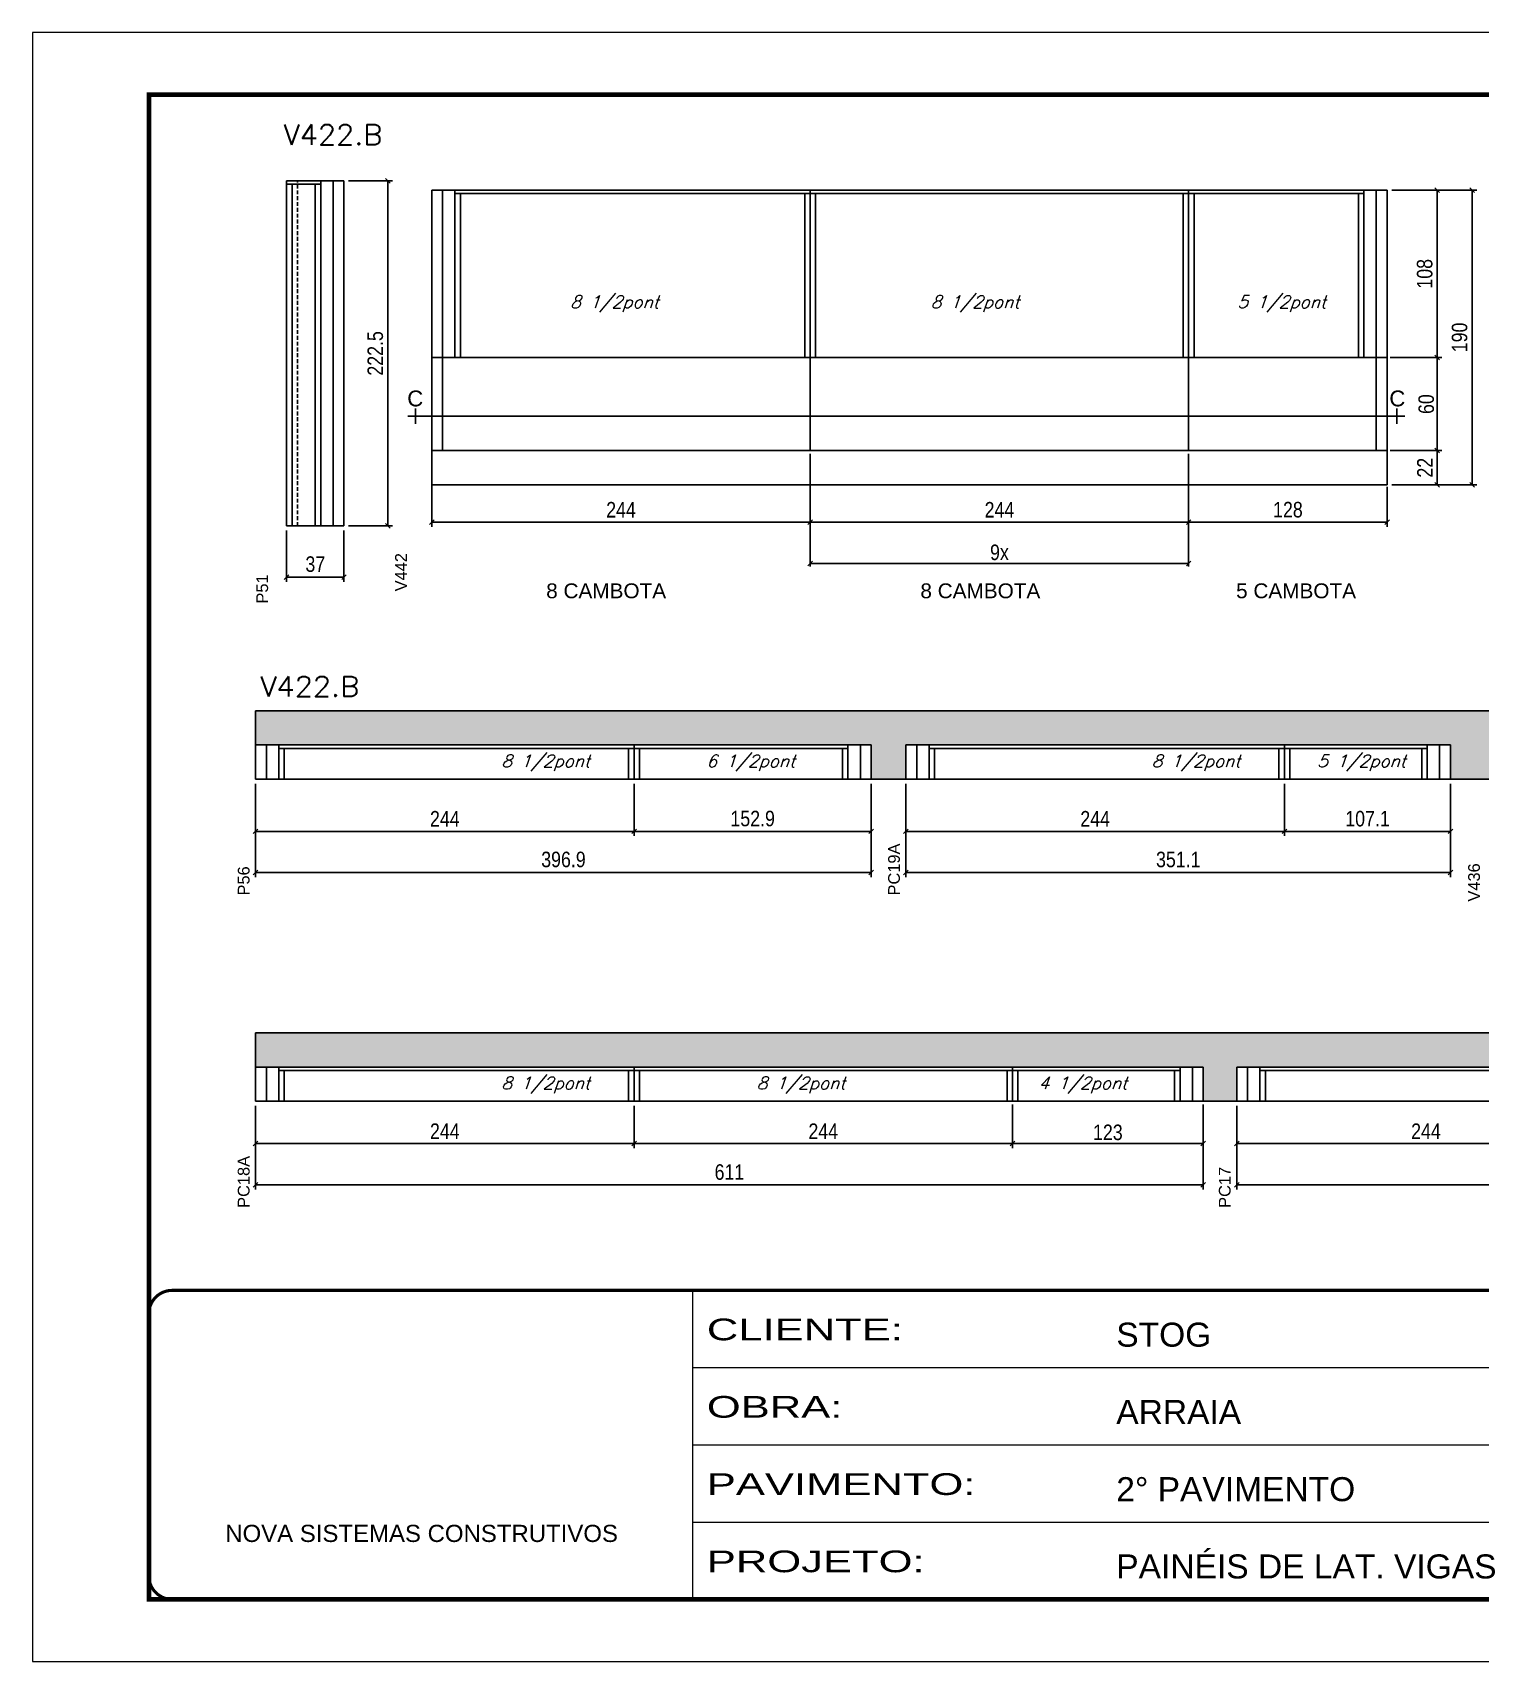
# Model space of a CAD drawing. Extents: x -3394 to 16474, y -5031 to 14397.
# Drawn here: x 4272 to 5206, y 6455 to 7505 of the extents above; entities that cross this region are included whole.
import ezdxf
from ezdxf.enums import TextEntityAlignment as Align

# ---------------------------------------------------------------- set-up
doc = ezdxf.new("R2010")
doc.units = 0
for name, pattern in [('CONTINUO', [0]), ('DASHED', [0.75, 0.5, -0.25]), ('HIDDEN', [0.375, 0.25, -0.125])]:
    doc.linetypes.add(name, pattern=pattern)
doc.layers.get('0').update_dxf_attribs({"linetype": 'CONTINUOUS'})
doc.layers.get('Defpoints').update_dxf_attribs({"linetype": 'CONTINUOUS'})
for name, color, linetype in [('COTA', 241, 'CONTINUOUS'), ('detalhes', 4, 'CONTINUOUS'), ('NOMENCLATURA', 7, 'CONTINUOUS'), ('Painéis', 200, 'CONTINUOUS'), ('SARR_2.2x7', 40, 'CONTINUOUS'), ('SARR_3.5x7', 81, 'CONTINUOUS'), ('texto', 7, 'CONTINUOUS')]:
    doc.layers.add(name, color=color, linetype=linetype)
for name, color, linetype, lineweight in [('Folhas', 255, 'CONTINUOUS', 9), ('SARRAFO DE PRESSAO', 251, 'DASHED', 9), ('Texto Seção', 7, 'CONTINUOUS', 15)]:
    doc.layers.add(name, color=color, linetype=linetype, lineweight=lineweight)
doc.styles.add('ARIAL', font='arial.ttf')
doc.styles.add('COTA TECNICA', font='techl___.ttf', dxfattribs={"height": 10})
doc.styles.add('REGUA-120', font='ROMANS.shx', dxfattribs={"height": 15})
doc.styles.add('ROMANS', font='romans.shx')
doc.styles.add('Tecnologia', font='')
doc.styles.get('Tecnologia').set_extended_font_data('Forgotten Futurist')
doc.dimstyles.new('PAINEL', dxfattribs={"dimtxt": 10, "dimasz": 3, "dimexe": 3, "dimexo": 3, "dimgap": 3, "dimtad": 1, "dimdec": 1, "dimzin": 12, "dimdsep": 46, "dimtxsty": 'COTA TECNICA', "dimblk1": 'OBLIQUE', "dimblk2": 'OBLIQUE', "dimsah": 1, "dimcen": 0.9, "dimclrd": 4, "dimclre": 4, "dimclrt": 240, "dimadec": 1, "dimazin": 3, "dimtfac": 1, "dimtdec": 1, "dimtmove": 0, "dimatfit": 3, "dimfxl": 1, "dimtolj": 1, "dimtzin": 12, "dimarcsym": 0})
pattern_1 = [(50, (-4755, -1148.575), (9.1092334, -0.7969543), [0.9525, -10.4775]), (355, (-4755, -1148.575), (-1.762171, 9.552842), [0.762, -8.382029]), (100.451445, (-4754.241, -1148.6415), (7.3470624, 8.7558876), [0.8095004, -8.904512]), (46.1842, (-4755, -1146.035), (13.553952, -2.102116), [1.42875, -15.71625]), (96.63556, (-4753.87, -1146.21), (11.870207, 12.371306), [1.214251, -13.35678]), (351.18415, (-4755, -1146.035), (11.870207, 12.371306), [1.142998, -12.572987]), (21, (-4753.73, -1146.67), (7.5807196, -5.11326), [0.9525, -10.4775]), (326, (-4753.73, -1146.67), (3.0901014, 9.209398), [0.762, -8.382]), (71.451445, (-4753.098, -1147.096), (10.670821, 4.0961384), [0.8095004, -8.904497]), (37.5, (-4755, -1148.575), (0.1544302, 4.22775194), [0, -8.2804, 0, -8.509, 0, -8.41375]), (7.5, (-4755, -1148.575), (3.3409831, 5.0090287), [0, -4.8514, 0, -8.0899, 0, -3.20675]), (327.5, (-4757.832, -1148.575), (6.7795298, -0.2864372), [0, -3.175, 0, -9.906, 0, -13.1445]), (317.5, (-4759.102, -1148.575), (7.406459, 1.2713246), [0, -4.1275, 0, -6.5786, 0, -9.3345])]

# ---------------------------------------------------------------- blocks, each defined once
blk = doc.blocks.new('9999999999')
at = {"color": 30, "linetype": 'CONTINUO'}
for p, q in [((98564.6, 34230.2), (98564.6, 34429.4)), ((98564.6, 34379.6), (99584, 34379.6)), ((98564.6, 34329.8), (99488, 34329.8)), ((98564.6, 34280), (99488, 34280))]:
    blk.add_line(p, q, dxfattribs=at)
at = {"color": 30, "linetype": 'CONTINUO', "const_width": 2}
blk.add_lwpolyline([(99584, 34230.2), (99584, 34414.4, 0.414214), (99569, 34429.4), (98229, 34429.4, 0.414214), (98214, 34414.4), (98214, 34245.2, 0.414214), (98229, 34230.2), (99584, 34230.2)], format="xyb", dxfattribs=at)
at = {"layer": 'Folhas'}
blk.add_lwpolyline([(98139, 34190.2), (99624, 34190.2), (99624, 35240.2), (98139, 35240.2)], close=True, dxfattribs=at)
at = {"layer": 'Folhas', "color": 30, "const_width": 3}
blk.add_lwpolyline([(98214, 34230.2), (99584, 34230.2), (99584, 35200.2), (98214, 35200.2)], close=True, dxfattribs=at)
at = {"color": 7, "linetype": 'Continuous', "ltscale": 5, "style": 'ARIAL'}
for s, height, p in [('STOG', 15.48, (98837.7, 34393.1)), ('ARRAIA', 15.48, (98837.7, 34343.3)), ('2° PAVIMENTO', 15.483, (98837.7, 34293.5)), ('NOVA SISTEMAS CONSTRUTIVOS', 11.059, (98263.2, 34267.2)), ('PAINÉIS DE LAT. VIGAS', 15.483, (98837.7, 34243.7))]:
    blk.add_text(s, height=height, dxfattribs=at).set_placement(p)
at = {"layer": 'Folhas', "color": 7, "style": 'Tecnologia', "width": 1.5}
for s, p in [('CLIENTE:', (98573.7, 34397.2)), ('OBRA:', (98573.7, 34347.3)), ('PAVIMENTO:', (98573.7, 34297.5)), ('PROJETO:', (98573.7, 34247.7))]:
    blk.add_text(s, height=14, dxfattribs=at).set_placement(p)
blk = doc.blocks.new('_Oblique')
at = {"color": 0, "linetype": 'ByBlock', "lineweight": -2}
blk.add_line((-0.5, -0.5), (0.5, 0.5), dxfattribs=at)
blk = doc.blocks.new('*D1716')
at = {"layer": 'COTA', "color": 4, "linetype": 'ByBlock', "lineweight": -2, "transparency": 16777216}
for p, q in [((4436, 7184.1), (4436, 7151.1)), ((4473, 7184.1), (4473, 7151.1)), ((4436, 7154.1), (4473, 7154.1))]:
    blk.add_line(p, q, dxfattribs=at)
at = {"layer": 'Defpoints', "color": 0, "linetype": 'ByBlock', "transparency": 16777216}
for p in [(4436, 7187.1), (4473, 7187.1), (4473, 7154.1)]:
    blk.add_point(p, dxfattribs=at)
at = {"layer": 'COTA', "color": 4, "linetype": 'ByBlock', "lineweight": -2, "transparency": 16777216, "xscale": 3, "yscale": 3, "zscale": 3, "rotation": 180}
blk.add_blockref('_Oblique', (4436, 7154.1), dxfattribs=at)
at = {"layer": 'COTA', "color": 4, "linetype": 'ByBlock', "lineweight": -2, "transparency": 16777216, "xscale": 3, "yscale": 3, "zscale": 3}
blk.add_blockref('_Oblique', (4473, 7154.1), dxfattribs=at)
at = {"layer": 'COTA', "color": 240, "linetype": 'ByBlock', "transparency": 16777216, "insert": (4454.5, 7162.4), "char_height": 10, "attachment_point": 5, "style": 'COTA TECNICA'}
blk.add_mtext('\\A1;37', dxfattribs=at)
blk = doc.blocks.new('*D1691')
at = {"layer": 'COTA', "color": 4, "linetype": 'ByBlock', "lineweight": -2, "transparency": 16777216}
for p, q in [((4476, 7409.6), (4504.3, 7409.6)), ((4501.3, 7409.6), (4501.3, 7187.1)), ((4476, 7187.1), (4504.3, 7187.1))]:
    blk.add_line(p, q, dxfattribs=at)
at = {"layer": 'Defpoints', "color": 0, "linetype": 'ByBlock', "transparency": 16777216}
for p in [(4473, 7409.6), (4473, 7187.1), (4501.3, 7187.1)]:
    blk.add_point(p, dxfattribs=at)
at = {"layer": 'COTA', "color": 4, "linetype": 'ByBlock', "lineweight": -2, "transparency": 16777216, "xscale": 3, "yscale": 3, "zscale": 3}
for p, rotation in [((4501.3, 7409.6), 90), ((4501.3, 7187.1), 270)]:
    blk.add_blockref('_Oblique', p, dxfattribs=dict(at, rotation=rotation))
at = {"layer": 'COTA', "color": 240, "linetype": 'ByBlock', "transparency": 16777216, "insert": (4493.2, 7298.3), "char_height": 10, "attachment_point": 5, "rotation": 90, "style": 'COTA TECNICA'}
blk.add_mtext('\\A1;222.5', dxfattribs=at)
blk = doc.blocks.new('*D1686')
at = {"layer": 'COTA', "color": 4, "linetype": 'ByBlock', "lineweight": -2, "transparency": 16777216}
for p, q in [((5148.6, 7403.6), (5180.9, 7403.6)), ((5177.9, 7295.6), (5177.9, 7403.6)), ((5148.6, 7295.6), (5180.9, 7295.6))]:
    blk.add_line(p, q, dxfattribs=at)
at = {"layer": 'Defpoints', "color": 0, "linetype": 'ByBlock', "transparency": 16777216}
for p in [(5145.6, 7403.6), (5177.9, 7403.6), (5145.6, 7295.6)]:
    blk.add_point(p, dxfattribs=at)
at = {"layer": 'COTA', "color": 4, "linetype": 'ByBlock', "lineweight": -2, "transparency": 16777216, "xscale": 3, "yscale": 3, "zscale": 3}
for p, rotation in [((5177.9, 7403.6), 90), ((5177.9, 7295.6), 270)]:
    blk.add_blockref('_Oblique', p, dxfattribs=dict(at, rotation=rotation))
at = {"layer": 'COTA', "color": 240, "linetype": 'ByBlock', "transparency": 16777216, "insert": (5169.8, 7349.6), "char_height": 10, "attachment_point": 5, "rotation": 90, "style": 'COTA TECNICA'}
blk.add_mtext('\\A1;108', dxfattribs=at)
blk = doc.blocks.new('*D1687')
at = {"layer": 'COTA', "color": 4, "linetype": 'ByBlock', "lineweight": -2, "transparency": 16777216}
for p, q in [((5148.6, 7235.6), (5180.9, 7235.6)), ((5177.9, 7235.6), (5177.9, 7213.6)), ((5148.6, 7213.6), (5180.9, 7213.6))]:
    blk.add_line(p, q, dxfattribs=at)
at = {"layer": 'Defpoints', "color": 0, "linetype": 'ByBlock', "transparency": 16777216}
for p in [(5145.6, 7235.6), (5145.6, 7213.6), (5177.9, 7213.6)]:
    blk.add_point(p, dxfattribs=at)
at = {"layer": 'COTA', "color": 4, "linetype": 'ByBlock', "lineweight": -2, "transparency": 16777216, "xscale": 3, "yscale": 3, "zscale": 3}
for p, rotation in [((5177.9, 7235.6), 90), ((5177.9, 7213.6), 270)]:
    blk.add_blockref('_Oblique', p, dxfattribs=dict(at, rotation=rotation))
at = {"layer": 'COTA', "color": 240, "linetype": 'ByBlock', "transparency": 16777216, "insert": (5169.9, 7224.6), "char_height": 10, "attachment_point": 5, "rotation": 90, "style": 'COTA TECNICA'}
blk.add_mtext('\\A1;22', dxfattribs=at)
blk = doc.blocks.new('*D1688')
at = {"layer": 'COTA', "color": 4, "linetype": 'ByBlock', "lineweight": -2, "transparency": 16777216}
for p, q in [((5148.6, 7403.6), (5203.4, 7403.6)), ((5200.4, 7403.6), (5200.4, 7213.6)), ((5148.6, 7213.6), (5203.4, 7213.6))]:
    blk.add_line(p, q, dxfattribs=at)
at = {"layer": 'Defpoints', "color": 0, "linetype": 'ByBlock', "transparency": 16777216}
for p in [(5145.6, 7403.6), (5145.6, 7213.6), (5200.4, 7213.6)]:
    blk.add_point(p, dxfattribs=at)
at = {"layer": 'COTA', "color": 4, "linetype": 'ByBlock', "lineweight": -2, "transparency": 16777216, "xscale": 3, "yscale": 3, "zscale": 3}
for p, rotation in [((5200.4, 7403.6), 90), ((5200.4, 7213.6), 270)]:
    blk.add_blockref('_Oblique', p, dxfattribs=dict(at, rotation=rotation))
at = {"layer": 'COTA', "color": 240, "linetype": 'ByBlock', "transparency": 16777216, "insert": (5192.3, 7308.6), "char_height": 10, "attachment_point": 5, "rotation": 90, "style": 'COTA TECNICA'}
blk.add_mtext('\\A1;190', dxfattribs=at)
blk = doc.blocks.new('*D1689')
at = {"layer": 'COTA', "color": 4, "linetype": 'ByBlock', "lineweight": -2, "transparency": 16777216}
for p, q in [((4529.6, 7232.6), (4529.6, 7186.4)), ((4773.6, 7232.6), (4773.6, 7186.4)), ((4529.6, 7189.4), (4773.6, 7189.4))]:
    blk.add_line(p, q, dxfattribs=at)
at = {"layer": 'Defpoints', "color": 0, "linetype": 'ByBlock', "transparency": 16777216}
for p in [(4529.6, 7235.6), (4773.6, 7235.6), (4773.6, 7189.4)]:
    blk.add_point(p, dxfattribs=at)
at = {"layer": 'COTA', "color": 4, "linetype": 'ByBlock', "lineweight": -2, "transparency": 16777216, "xscale": 3, "yscale": 3, "zscale": 3, "rotation": 180}
blk.add_blockref('_Oblique', (4529.6, 7189.4), dxfattribs=at)
at = {"layer": 'COTA', "color": 4, "linetype": 'ByBlock', "lineweight": -2, "transparency": 16777216, "xscale": 3, "yscale": 3, "zscale": 3}
blk.add_blockref('_Oblique', (4773.6, 7189.4), dxfattribs=at)
at = {"layer": 'COTA', "color": 240, "linetype": 'ByBlock', "transparency": 16777216, "insert": (4651.6, 7197.5), "char_height": 10, "attachment_point": 5, "style": 'COTA TECNICA'}
blk.add_mtext('\\A1;244', dxfattribs=at)
blk = doc.blocks.new('*D1690')
at = {"layer": 'COTA', "color": 4, "linetype": 'ByBlock', "lineweight": -2, "transparency": 16777216}
for p, q in [((4773.6, 7232.6), (4773.6, 7186.4)), ((5017.6, 7232.6), (5017.6, 7186.4)), ((4773.6, 7189.4), (5017.6, 7189.4))]:
    blk.add_line(p, q, dxfattribs=at)
at = {"layer": 'Defpoints', "color": 0, "linetype": 'ByBlock', "transparency": 16777216}
for p in [(4773.6, 7235.6), (5017.6, 7235.6), (5017.6, 7189.4)]:
    blk.add_point(p, dxfattribs=at)
at = {"layer": 'COTA', "color": 4, "linetype": 'ByBlock', "lineweight": -2, "transparency": 16777216, "xscale": 3, "yscale": 3, "zscale": 3, "rotation": 180}
blk.add_blockref('_Oblique', (4773.6, 7189.4), dxfattribs=at)
at = {"layer": 'COTA', "color": 4, "linetype": 'ByBlock', "lineweight": -2, "transparency": 16777216, "xscale": 3, "yscale": 3, "zscale": 3}
blk.add_blockref('_Oblique', (5017.6, 7189.4), dxfattribs=at)
at = {"layer": 'COTA', "color": 240, "linetype": 'ByBlock', "transparency": 16777216, "insert": (4895.6, 7197.5), "char_height": 10, "attachment_point": 5, "style": 'COTA TECNICA'}
blk.add_mtext('\\A1;244', dxfattribs=at)
blk = doc.blocks.new('*D1715')
at = {"layer": 'COTA', "color": 4, "linetype": 'ByBlock', "lineweight": -2, "transparency": 16777216}
for p, q in [((5017.6, 7232.6), (5017.6, 7186.4)), ((5145.6, 7212.3), (5145.6, 7186.4)), ((5017.6, 7189.4), (5145.6, 7189.4))]:
    blk.add_line(p, q, dxfattribs=at)
at = {"layer": 'Defpoints', "color": 0, "linetype": 'ByBlock', "transparency": 16777216}
for p in [(5017.6, 7235.6), (5145.6, 7215.3), (5145.6, 7189.4)]:
    blk.add_point(p, dxfattribs=at)
at = {"layer": 'COTA', "color": 4, "linetype": 'ByBlock', "lineweight": -2, "transparency": 16777216, "xscale": 3, "yscale": 3, "zscale": 3, "rotation": 180}
blk.add_blockref('_Oblique', (5017.6, 7189.4), dxfattribs=at)
at = {"layer": 'COTA', "color": 4, "linetype": 'ByBlock', "lineweight": -2, "transparency": 16777216, "xscale": 3, "yscale": 3, "zscale": 3}
blk.add_blockref('_Oblique', (5145.6, 7189.4), dxfattribs=at)
at = {"layer": 'COTA', "color": 240, "linetype": 'ByBlock', "transparency": 16777216, "insert": (5081.6, 7197.5), "char_height": 10, "attachment_point": 5, "style": 'COTA TECNICA'}
blk.add_mtext('\\A1;128', dxfattribs=at)
blk = doc.blocks.new('*D1701')
at = {"layer": 'COTA', "color": 4, "linetype": 'Continuous', "lineweight": -2, "transparency": 16777216}
for p, q in [((4773.6, 7233.6), (4773.6, 7160.9)), ((5017.6, 7233.6), (5017.6, 7160.9)), ((4773.6, 7162.9), (5017.6, 7162.9))]:
    blk.add_line(p, q, dxfattribs=at)
at = {"layer": 'Defpoints', "color": 0, "linetype": 'Continuous', "transparency": 16777216}
for p in [(4773.6, 7235.6), (5017.6, 7235.6), (5017.6, 7162.9)]:
    blk.add_point(p, dxfattribs=at)
at = {"layer": 'COTA', "color": 4, "linetype": 'Continuous', "lineweight": -2, "transparency": 16777216, "xscale": 3, "yscale": 3, "zscale": 3, "rotation": 180}
blk.add_blockref('_Oblique', (4773.6, 7162.9), dxfattribs=at)
at = {"layer": 'COTA', "color": 4, "linetype": 'Continuous', "lineweight": -2, "transparency": 16777216, "xscale": 3, "yscale": 3, "zscale": 3}
blk.add_blockref('_Oblique', (5017.6, 7162.9), dxfattribs=at)
at = {"layer": 'COTA', "color": 240, "linetype": 'Continuous', "transparency": 16777216, "insert": (4895.6, 7170), "char_height": 10, "attachment_point": 5, "style": 'COTA TECNICA'}
blk.add_mtext('\\A1;9x', dxfattribs=at)
blk = doc.blocks.new('*D1709')
at = {"layer": 'COTA', "color": 4, "linetype": 'ByBlock', "lineweight": -2, "transparency": 16777216}
for p, q in [((4416, 7020.9), (4416, 6987.2)), ((4660, 7020.9), (4660, 6987.2)), ((4416, 6990.2), (4660, 6990.2))]:
    blk.add_line(p, q, dxfattribs=at)
at = {"layer": 'Defpoints', "color": 0, "linetype": 'ByBlock', "transparency": 16777216}
for p in [(4416, 7023.9), (4660, 7023.9), (4660, 6990.2)]:
    blk.add_point(p, dxfattribs=at)
at = {"layer": 'COTA', "color": 4, "linetype": 'ByBlock', "lineweight": -2, "transparency": 16777216, "xscale": 3, "yscale": 3, "zscale": 3, "rotation": 180}
blk.add_blockref('_Oblique', (4416, 6990.2), dxfattribs=at)
at = {"layer": 'COTA', "color": 4, "linetype": 'ByBlock', "lineweight": -2, "transparency": 16777216, "xscale": 3, "yscale": 3, "zscale": 3}
blk.add_blockref('_Oblique', (4660, 6990.2), dxfattribs=at)
at = {"layer": 'COTA', "color": 240, "linetype": 'ByBlock', "transparency": 16777216, "insert": (4538, 6998.3), "char_height": 10, "attachment_point": 5, "style": 'COTA TECNICA'}
blk.add_mtext('\\A1;244', dxfattribs=at)
blk = doc.blocks.new('*D1710')
at = {"layer": 'COTA', "color": 4, "linetype": 'ByBlock', "lineweight": -2, "transparency": 16777216}
for p, q in [((4660, 7020.9), (4660, 6987.2)), ((4812.9, 7020.9), (4812.9, 6987.2)), ((4660, 6990.2), (4812.9, 6990.2))]:
    blk.add_line(p, q, dxfattribs=at)
at = {"layer": 'Defpoints', "color": 0, "linetype": 'ByBlock', "transparency": 16777216}
for p in [(4660, 7023.9), (4812.9, 7023.9), (4812.9, 6990.2)]:
    blk.add_point(p, dxfattribs=at)
at = {"layer": 'COTA', "color": 4, "linetype": 'ByBlock', "lineweight": -2, "transparency": 16777216, "xscale": 3, "yscale": 3, "zscale": 3, "rotation": 180}
blk.add_blockref('_Oblique', (4660, 6990.2), dxfattribs=at)
at = {"layer": 'COTA', "color": 4, "linetype": 'ByBlock', "lineweight": -2, "transparency": 16777216, "xscale": 3, "yscale": 3, "zscale": 3}
blk.add_blockref('_Oblique', (4812.9, 6990.2), dxfattribs=at)
at = {"layer": 'COTA', "color": 240, "linetype": 'ByBlock', "transparency": 16777216, "insert": (4736.5, 6998.4), "char_height": 10, "attachment_point": 5, "style": 'COTA TECNICA'}
blk.add_mtext('\\A1;152.9', dxfattribs=at)
blk = doc.blocks.new('*D1722')
at = {"layer": 'COTA', "color": 4, "linetype": 'ByBlock', "lineweight": -2, "transparency": 16777216}
for p, q in [((4416, 7020.9), (4416, 6960.7)), ((4812.9, 7020.9), (4812.9, 6960.7)), ((4416, 6963.7), (4812.9, 6963.7))]:
    blk.add_line(p, q, dxfattribs=at)
at = {"layer": 'Defpoints', "color": 0, "linetype": 'ByBlock', "transparency": 16777216}
for p in [(4416, 7023.9), (4812.9, 7023.9), (4812.9, 6963.7)]:
    blk.add_point(p, dxfattribs=at)
at = {"layer": 'COTA', "color": 4, "linetype": 'ByBlock', "lineweight": -2, "transparency": 16777216, "xscale": 3, "yscale": 3, "zscale": 3, "rotation": 180}
blk.add_blockref('_Oblique', (4416, 6963.7), dxfattribs=at)
at = {"layer": 'COTA', "color": 4, "linetype": 'ByBlock', "lineweight": -2, "transparency": 16777216, "xscale": 3, "yscale": 3, "zscale": 3}
blk.add_blockref('_Oblique', (4812.9, 6963.7), dxfattribs=at)
at = {"layer": 'COTA', "color": 240, "linetype": 'ByBlock', "transparency": 16777216, "insert": (4614.5, 6972), "char_height": 10, "attachment_point": 5, "style": 'COTA TECNICA'}
blk.add_mtext('\\A1;396.9', dxfattribs=at)
blk = doc.blocks.new('*D1711')
at = {"layer": 'COTA', "color": 4, "linetype": 'ByBlock', "lineweight": -2, "transparency": 16777216}
for p, q in [((4835.3, 7020.9), (4835.3, 6987.2)), ((5079.3, 7020.9), (5079.3, 6987.2)), ((4835.3, 6990.2), (5079.3, 6990.2))]:
    blk.add_line(p, q, dxfattribs=at)
at = {"layer": 'Defpoints', "color": 0, "linetype": 'ByBlock', "transparency": 16777216}
for p in [(4835.3, 7023.9), (5079.3, 7023.9), (5079.3, 6990.2)]:
    blk.add_point(p, dxfattribs=at)
at = {"layer": 'COTA', "color": 4, "linetype": 'ByBlock', "lineweight": -2, "transparency": 16777216, "xscale": 3, "yscale": 3, "zscale": 3, "rotation": 180}
blk.add_blockref('_Oblique', (4835.3, 6990.2), dxfattribs=at)
at = {"layer": 'COTA', "color": 4, "linetype": 'ByBlock', "lineweight": -2, "transparency": 16777216, "xscale": 3, "yscale": 3, "zscale": 3}
blk.add_blockref('_Oblique', (5079.3, 6990.2), dxfattribs=at)
at = {"layer": 'COTA', "color": 240, "linetype": 'ByBlock', "transparency": 16777216, "insert": (4957.3, 6998.3), "char_height": 10, "attachment_point": 5, "style": 'COTA TECNICA'}
blk.add_mtext('\\A1;244', dxfattribs=at)
blk = doc.blocks.new('*D1712')
at = {"layer": 'COTA', "color": 4, "linetype": 'ByBlock', "lineweight": -2, "transparency": 16777216}
for p, q in [((5079.3, 7020.9), (5079.3, 6987.2)), ((5186.4, 7020.9), (5186.4, 6987.2)), ((5079.3, 6990.2), (5186.4, 6990.2))]:
    blk.add_line(p, q, dxfattribs=at)
at = {"layer": 'Defpoints', "color": 0, "linetype": 'ByBlock', "transparency": 16777216}
for p in [(5079.3, 7023.9), (5186.4, 7023.9), (5186.4, 6990.2)]:
    blk.add_point(p, dxfattribs=at)
at = {"layer": 'COTA', "color": 4, "linetype": 'ByBlock', "lineweight": -2, "transparency": 16777216, "xscale": 3, "yscale": 3, "zscale": 3, "rotation": 180}
blk.add_blockref('_Oblique', (5079.3, 6990.2), dxfattribs=at)
at = {"layer": 'COTA', "color": 4, "linetype": 'ByBlock', "lineweight": -2, "transparency": 16777216, "xscale": 3, "yscale": 3, "zscale": 3}
blk.add_blockref('_Oblique', (5186.4, 6990.2), dxfattribs=at)
at = {"layer": 'COTA', "color": 240, "linetype": 'ByBlock', "transparency": 16777216, "insert": (5132.9, 6998.3), "char_height": 10, "attachment_point": 5, "style": 'COTA TECNICA'}
blk.add_mtext('\\A1;107.1', dxfattribs=at)
blk = doc.blocks.new('*D1717')
at = {"layer": 'COTA', "color": 4, "linetype": 'ByBlock', "lineweight": -2, "transparency": 16777216}
for p, q in [((4835.3, 7020.9), (4835.3, 6960.7)), ((5186.4, 7020.9), (5186.4, 6960.7)), ((4835.3, 6963.7), (5186.4, 6963.7))]:
    blk.add_line(p, q, dxfattribs=at)
at = {"layer": 'Defpoints', "color": 0, "linetype": 'ByBlock', "transparency": 16777216}
for p in [(4835.3, 7023.9), (5186.4, 7023.9), (5186.4, 6963.7)]:
    blk.add_point(p, dxfattribs=at)
at = {"layer": 'COTA', "color": 4, "linetype": 'ByBlock', "lineweight": -2, "transparency": 16777216, "xscale": 3, "yscale": 3, "zscale": 3, "rotation": 180}
blk.add_blockref('_Oblique', (4835.3, 6963.7), dxfattribs=at)
at = {"layer": 'COTA', "color": 4, "linetype": 'ByBlock', "lineweight": -2, "transparency": 16777216, "xscale": 3, "yscale": 3, "zscale": 3}
blk.add_blockref('_Oblique', (5186.4, 6963.7), dxfattribs=at)
at = {"layer": 'COTA', "color": 240, "linetype": 'ByBlock', "transparency": 16777216, "insert": (5010.9, 6972), "char_height": 10, "attachment_point": 5, "style": 'COTA TECNICA'}
blk.add_mtext('\\A1;351.1', dxfattribs=at)
blk = doc.blocks.new('*D1713')
at = {"layer": 'COTA', "color": 4, "linetype": 'ByBlock', "lineweight": -2, "transparency": 16777216}
for p, q in [((4416, 6813.2), (4416, 6785.9)), ((4660, 6813.2), (4660, 6785.9)), ((4416, 6788.9), (4660, 6788.9))]:
    blk.add_line(p, q, dxfattribs=at)
at = {"layer": 'Defpoints', "color": 0, "linetype": 'ByBlock', "transparency": 16777216}
for p in [(4416, 6816.2), (4660, 6816.2), (4660, 6788.9)]:
    blk.add_point(p, dxfattribs=at)
at = {"layer": 'COTA', "color": 4, "linetype": 'ByBlock', "lineweight": -2, "transparency": 16777216, "xscale": 3, "yscale": 3, "zscale": 3, "rotation": 180}
blk.add_blockref('_Oblique', (4416, 6788.9), dxfattribs=at)
at = {"layer": 'COTA', "color": 4, "linetype": 'ByBlock', "lineweight": -2, "transparency": 16777216, "xscale": 3, "yscale": 3, "zscale": 3}
blk.add_blockref('_Oblique', (4660, 6788.9), dxfattribs=at)
at = {"layer": 'COTA', "color": 240, "linetype": 'ByBlock', "transparency": 16777216, "insert": (4538, 6796.9), "char_height": 10, "attachment_point": 5, "style": 'COTA TECNICA'}
blk.add_mtext('\\A1;244', dxfattribs=at)
blk = doc.blocks.new('*D1714')
at = {"layer": 'COTA', "color": 4, "linetype": 'ByBlock', "lineweight": -2, "transparency": 16777216}
for p, q in [((4660, 6813.2), (4660, 6785.9)), ((4904, 6813.2), (4904, 6785.9)), ((4660, 6788.9), (4904, 6788.9))]:
    blk.add_line(p, q, dxfattribs=at)
at = {"layer": 'Defpoints', "color": 0, "linetype": 'ByBlock', "transparency": 16777216}
for p in [(4660, 6816.2), (4904, 6816.2), (4904, 6788.9)]:
    blk.add_point(p, dxfattribs=at)
at = {"layer": 'COTA', "color": 4, "linetype": 'ByBlock', "lineweight": -2, "transparency": 16777216, "xscale": 3, "yscale": 3, "zscale": 3, "rotation": 180}
blk.add_blockref('_Oblique', (4660, 6788.9), dxfattribs=at)
at = {"layer": 'COTA', "color": 4, "linetype": 'ByBlock', "lineweight": -2, "transparency": 16777216, "xscale": 3, "yscale": 3, "zscale": 3}
blk.add_blockref('_Oblique', (4904, 6788.9), dxfattribs=at)
at = {"layer": 'COTA', "color": 240, "linetype": 'ByBlock', "transparency": 16777216, "insert": (4782, 6796.9), "char_height": 10, "attachment_point": 5, "style": 'COTA TECNICA'}
blk.add_mtext('\\A1;244', dxfattribs=at)
blk = doc.blocks.new('*D1723')
at = {"layer": 'COTA', "color": 4, "linetype": 'ByBlock', "lineweight": -2, "transparency": 16777216}
for p, q in [((4416, 6813.2), (4416, 6759.4)), ((5027, 6813.2), (5027, 6759.4)), ((4416, 6762.4), (5027, 6762.4))]:
    blk.add_line(p, q, dxfattribs=at)
at = {"layer": 'Defpoints', "color": 0, "linetype": 'ByBlock', "transparency": 16777216}
for p in [(4416, 6816.2), (5027, 6816.2), (5027, 6762.4)]:
    blk.add_point(p, dxfattribs=at)
at = {"layer": 'COTA', "color": 4, "linetype": 'ByBlock', "lineweight": -2, "transparency": 16777216, "xscale": 3, "yscale": 3, "zscale": 3, "rotation": 180}
blk.add_blockref('_Oblique', (4416, 6762.4), dxfattribs=at)
at = {"layer": 'COTA', "color": 4, "linetype": 'ByBlock', "lineweight": -2, "transparency": 16777216, "xscale": 3, "yscale": 3, "zscale": 3}
blk.add_blockref('_Oblique', (5027, 6762.4), dxfattribs=at)
at = {"layer": 'COTA', "color": 240, "linetype": 'ByBlock', "transparency": 16777216, "insert": (4721.5, 6770.5), "char_height": 10, "attachment_point": 5, "style": 'COTA TECNICA'}
blk.add_mtext('\\A1;611', dxfattribs=at)
blk = doc.blocks.new('*D1696')
at = {"layer": 'COTA', "color": 4, "linetype": 'Continuous', "lineweight": -2, "transparency": 16777216}
for p, q in [((4904, 6814.2), (4904, 6786.9)), ((5027, 6814.2), (5027, 6786.9)), ((4904, 6788.9), (5027, 6788.9))]:
    blk.add_line(p, q, dxfattribs=at)
at = {"layer": 'Defpoints', "color": 0, "linetype": 'Continuous', "transparency": 16777216}
for p in [(4904, 6816.2), (5027, 6816.2), (5027, 6788.9)]:
    blk.add_point(p, dxfattribs=at)
at = {"layer": 'COTA', "color": 4, "linetype": 'Continuous', "lineweight": -2, "transparency": 16777216, "xscale": 3, "yscale": 3, "zscale": 3, "rotation": 180}
blk.add_blockref('_Oblique', (4904, 6788.9), dxfattribs=at)
at = {"layer": 'COTA', "color": 4, "linetype": 'Continuous', "lineweight": -2, "transparency": 16777216, "xscale": 3, "yscale": 3, "zscale": 3}
blk.add_blockref('_Oblique', (5027, 6788.9), dxfattribs=at)
at = {"layer": 'COTA', "color": 240, "linetype": 'Continuous', "transparency": 16777216, "insert": (4965.5, 6796.1), "char_height": 10, "attachment_point": 5, "style": 'COTA TECNICA'}
blk.add_mtext('\\A1;123', dxfattribs=at)
blk = doc.blocks.new('*D1697')
at = {"layer": 'COTA', "color": 4, "linetype": 'ByBlock', "lineweight": -2, "transparency": 16777216}
for p, q in [((5048.6, 6813.2), (5048.6, 6785.9)), ((5292.6, 6813.2), (5292.6, 6785.9)), ((5048.6, 6788.9), (5292.6, 6788.9))]:
    blk.add_line(p, q, dxfattribs=at)
at = {"layer": 'Defpoints', "color": 0, "linetype": 'ByBlock', "transparency": 16777216}
for p in [(5048.6, 6816.2), (5292.6, 6816.2), (5292.6, 6788.9)]:
    blk.add_point(p, dxfattribs=at)
at = {"layer": 'COTA', "color": 4, "linetype": 'ByBlock', "lineweight": -2, "transparency": 16777216, "xscale": 3, "yscale": 3, "zscale": 3, "rotation": 180}
blk.add_blockref('_Oblique', (5048.6, 6788.9), dxfattribs=at)
at = {"layer": 'COTA', "color": 4, "linetype": 'ByBlock', "lineweight": -2, "transparency": 16777216, "xscale": 3, "yscale": 3, "zscale": 3}
blk.add_blockref('_Oblique', (5292.6, 6788.9), dxfattribs=at)
at = {"layer": 'COTA', "color": 240, "linetype": 'ByBlock', "transparency": 16777216, "insert": (5170.6, 6796.9), "char_height": 10, "attachment_point": 5, "style": 'COTA TECNICA'}
blk.add_mtext('\\A1;244', dxfattribs=at)
blk = doc.blocks.new('*D1719')
at = {"layer": 'COTA', "color": 4, "linetype": 'ByBlock', "lineweight": -2, "transparency": 16777216}
for p, q in [((5048.6, 6813.2), (5048.6, 6759.4)), ((5413.6, 6813.2), (5413.6, 6759.4)), ((5048.6, 6762.4), (5413.6, 6762.4))]:
    blk.add_line(p, q, dxfattribs=at)
at = {"layer": 'Defpoints', "color": 0, "linetype": 'ByBlock', "transparency": 16777216}
for p in [(5048.6, 6816.2), (5413.6, 6816.2), (5413.6, 6762.4)]:
    blk.add_point(p, dxfattribs=at)
at = {"layer": 'COTA', "color": 4, "linetype": 'ByBlock', "lineweight": -2, "transparency": 16777216, "xscale": 3, "yscale": 3, "zscale": 3, "rotation": 180}
blk.add_blockref('_Oblique', (5048.6, 6762.4), dxfattribs=at)
at = {"layer": 'COTA', "color": 4, "linetype": 'ByBlock', "lineweight": -2, "transparency": 16777216, "xscale": 3, "yscale": 3, "zscale": 3}
blk.add_blockref('_Oblique', (5413.6, 6762.4), dxfattribs=at)
at = {"layer": 'COTA', "color": 240, "linetype": 'ByBlock', "transparency": 16777216, "insert": (5231.1, 6770.6), "char_height": 10, "attachment_point": 5, "style": 'COTA TECNICA'}
blk.add_mtext('\\A1;365', dxfattribs=at)
blk = doc.blocks.new('*D1758')
at = {"layer": 'COTA', "color": 4, "linetype": 'Continuous', "lineweight": -2, "transparency": 16777216}
for p, q in [((5147.6, 7295.6), (5179.9, 7295.6)), ((5177.9, 7295.6), (5177.9, 7235.6)), ((5147.6, 7235.6), (5179.9, 7235.6))]:
    blk.add_line(p, q, dxfattribs=at)
at = {"layer": 'Defpoints', "color": 0, "linetype": 'Continuous', "transparency": 16777216}
for p in [(5145.6, 7295.6), (5145.6, 7235.6), (5177.9, 7235.6)]:
    blk.add_point(p, dxfattribs=at)
at = {"layer": 'COTA', "color": 4, "linetype": 'Continuous', "lineweight": -2, "transparency": 16777216, "xscale": 3, "yscale": 3, "zscale": 3}
for p, rotation in [((5177.9, 7295.6), 90), ((5177.9, 7235.6), 270)]:
    blk.add_blockref('_Oblique', p, dxfattribs=dict(at, rotation=rotation))
at = {"layer": 'COTA', "color": 240, "linetype": 'Continuous', "transparency": 16777216, "insert": (5170.8, 7265.6), "char_height": 10, "attachment_point": 5, "rotation": 90, "style": 'COTA TECNICA'}
blk.add_mtext('\\A1;60', dxfattribs=at)

msp = doc.modelspace()

# ---------------------------------------------------------------- hatches: boundary and pattern name
at = {"layer": 'COTA', "linetype": 'Continuous'}
h = msp.add_hatch(dxfattribs=at)
h.set_pattern_fill('AR-CONC', color=256, scale=0.05)
h.set_pattern_definition(pattern_1)
h.paths.add_polyline_path([(5533.32, 7067.88), (4416.02, 7067.88), (4416.02, 7045.88), (4812.92, 7045.88), (4812.92, 7023.88), (4835.32, 7023.88), (4835.32, 7045.88), (5186.42, 7045.88), (5186.42, 7023.88), (5212.32, 7023.88), (5212.32, 7045.88), (5533.32, 7045.88)])
h = msp.add_hatch(dxfattribs=at)
h.set_pattern_fill('AR-CONC', color=256, scale=0.05)
h.set_pattern_definition(pattern_1)
h.paths.add_polyline_path([(5413.58, 6860.25), (4416.02, 6860.25), (4416.02, 6838.25), (5027.02, 6838.25), (5027.02, 6816.25), (5048.58, 6816.25), (5048.58, 6838.25), (5413.58, 6838.25)])

# ---------------------------------------------------------------- linework, layer by layer
at = {"layer": 'COTA', "linetype": 'ByBlock'}
for p, q in [((4529.56, 7235.6), (4529.56, 7213.6)), ((5145.56, 7235.6), (5145.56, 7213.6)), ((4529.56, 7213.6), (5145.56, 7213.6)), ((4416.02, 7045.88), (4416.02, 7067.88)), ((4416.02, 7067.88), (5533.32, 7067.88)), ((4416.02, 6838.25), (4416.02, 6860.25)), ((4416.02, 6860.25), (5413.58, 6860.25))]:
    msp.add_line(p, q, dxfattribs=at)
at = {"layer": 'COTA', "linetype": 'Continuous'}
for p, q in [((4812.92, 7023.88), (4835.32, 7023.88)), ((5186.42, 7023.88), (5212.32, 7023.88)), ((5027.02, 6816.25), (5048.58, 6816.25))]:
    msp.add_line(p, q, dxfattribs=at)
at = {"layer": 'detalhes'}
for p, q in [((5156.92, 7257.84), (4514.13, 7257.84)), ((4519.13, 7262.84), (4519.13, 7252.84)), ((5151.92, 7262.84), (5151.92, 7252.84))]:
    msp.add_line(p, q, dxfattribs=at)
at = {"layer": 'Painéis', "linetype": 'ByBlock'}
for p, q in [((4435.98, 7409.6), (4472.98, 7409.6)), ((4435.98, 7187.1), (4435.98, 7409.6)), ((4472.98, 7187.1), (4472.98, 7409.6)), ((4529.56, 7403.6), (5145.56, 7403.6)), ((4529.56, 7235.6), (4529.56, 7403.6)), ((4773.56, 7235.6), (4773.56, 7403.6)), ((5017.56, 7235.6), (5017.56, 7403.6)), ((5145.56, 7235.6), (5145.56, 7403.6)), ((4529.56, 7295.6), (5145.56, 7295.6)), ((4529.56, 7235.6), (5145.56, 7235.6)), ((4435.98, 7187.1), (4472.98, 7187.1)), ((4416.02, 7045.88), (4812.92, 7045.88)), ((4416.02, 7023.88), (4416.02, 7045.88)), ((4660.02, 7023.88), (4660.02, 7045.88)), ((4812.92, 7023.88), (4812.92, 7045.88)), ((4835.32, 7045.88), (5186.42, 7045.88)), ((4835.32, 7023.88), (4835.32, 7045.88)), ((5079.32, 7023.88), (5079.32, 7045.88)), ((5186.42, 7023.88), (5186.42, 7045.88)), ((4416.02, 7023.88), (4812.92, 7023.88)), ((4835.32, 7023.88), (5186.42, 7023.88)), ((4416.02, 6838.25), (5027.02, 6838.25)), ((4416.02, 6816.25), (4416.02, 6838.25)), ((4660.02, 6816.25), (4660.02, 6838.25)), ((4904.02, 6816.25), (4904.02, 6838.25)), ((5027.02, 6816.25), (5027.02, 6838.25)), ((5048.58, 6838.25), (5413.58, 6838.25)), ((5048.58, 6816.25), (5048.58, 6838.25)), ((4416.02, 6816.25), (5027.02, 6816.25)), ((5048.58, 6816.25), (5413.58, 6816.25))]:
    msp.add_line(p, q, dxfattribs=at)
at = {"layer": 'SARR_2.2x7', "linetype": 'Continuous'}
for p, q in [((4435.98, 7407.4), (4457.98, 7407.4)), ((4465.98, 7187.1), (4465.98, 7409.6)), ((4536.56, 7295.6), (4536.56, 7403.6)), ((5138.56, 7295.6), (5138.56, 7403.6)), ((4544.56, 7401.4), (4773.56, 7401.4)), ((4773.56, 7401.4), (5017.56, 7401.4)), ((5017.56, 7401.4), (5130.56, 7401.4)), ((4536.56, 7235.6), (4536.56, 7295.6)), ((5138.56, 7235.6), (5138.56, 7295.6)), ((4423.02, 7023.88), (4423.02, 7045.88)), ((4805.92, 7023.88), (4805.92, 7045.88)), ((4842.32, 7023.88), (4842.32, 7045.88)), ((5179.42, 7023.88), (5179.42, 7045.88)), ((4431.02, 7043.68), (4660.02, 7043.68)), ((4660.02, 7043.68), (4797.92, 7043.68)), ((4850.32, 7043.68), (5079.32, 7043.68)), ((5079.32, 7043.68), (5171.42, 7043.68)), ((4423.02, 6816.25), (4423.02, 6838.25)), ((4431.02, 6836.05), (4660.02, 6836.05)), ((4660.02, 6836.05), (5012.02, 6836.05)), ((5020.02, 6816.25), (5020.02, 6838.25)), ((5055.58, 6816.25), (5055.58, 6838.25)), ((5063.58, 6836.05), (5292.58, 6836.05))]:
    msp.add_line(p, q, dxfattribs=at)
at = {"layer": 'SARR_2.2x7', "linetype": 'HIDDEN', "ltscale": 10}
msp.add_line((4442.98, 7187.1), (4442.98, 7409.6), dxfattribs=at)
at = {"layer": 'SARR_3.5x7'}
for p, q in [((4435.98, 7409.6), (4435.98, 7187.1)), ((4439.48, 7407.4), (4439.48, 7187.1)), ((4454.48, 7407.4), (4454.48, 7187.1)), ((4457.98, 7409.6), (4457.98, 7187.1)), ((4544.56, 7403.6), (4544.56, 7295.6)), ((5130.56, 7403.6), (5130.56, 7295.6)), ((4548.06, 7401.4), (4548.06, 7295.6)), ((4770.06, 7401.4), (4770.06, 7295.6)), ((4773.56, 7401.4), (4773.56, 7235.6)), ((4777.06, 7401.4), (4777.06, 7295.6)), ((5014.06, 7401.4), (5014.06, 7295.6)), ((5017.56, 7401.4), (5017.56, 7235.6)), ((5021.06, 7401.4), (5021.06, 7295.6)), ((5127.06, 7401.4), (5127.06, 7295.6)), ((4544.56, 7235.6), (4548.06, 7235.6)), ((4770.06, 7235.6), (4773.56, 7235.6)), ((4773.56, 7235.6), (4777.06, 7235.6)), ((5014.06, 7235.6), (5017.56, 7235.6)), ((5017.56, 7235.6), (5021.06, 7235.6)), ((4435.98, 7187.1), (4439.48, 7187.1)), ((4454.48, 7187.1), (4457.98, 7187.1)), ((4431.02, 7045.88), (4431.02, 7023.88)), ((4797.92, 7045.88), (4797.92, 7023.88)), ((4850.32, 7045.88), (4850.32, 7023.88)), ((5171.42, 7045.88), (5171.42, 7023.88)), ((4434.52, 7043.68), (4434.52, 7023.88)), ((4656.52, 7043.68), (4656.52, 7023.88)), ((4660.02, 7043.68), (4660.02, 7023.88)), ((4663.52, 7043.68), (4663.52, 7023.88)), ((4794.42, 7043.68), (4794.42, 7023.88)), ((4853.82, 7043.68), (4853.82, 7023.88)), ((5075.82, 7043.68), (5075.82, 7023.88)), ((5079.32, 7043.68), (5079.32, 7023.88)), ((5082.82, 7043.68), (5082.82, 7023.88)), ((5167.92, 7043.68), (5167.92, 7023.88)), ((4431.02, 7023.88), (4434.52, 7023.88)), ((4656.52, 7023.88), (4660.02, 7023.88)), ((4660.02, 7023.88), (4663.52, 7023.88)), ((4794.42, 7023.88), (4797.92, 7023.88)), ((4850.32, 7023.88), (4853.82, 7023.88)), ((5075.82, 7023.88), (5079.32, 7023.88)), ((5079.32, 7023.88), (5082.82, 7023.88)), ((5167.92, 7023.88), (5171.42, 7023.88)), ((4431.02, 6838.25), (4431.02, 6816.25)), ((4434.52, 6836.05), (4434.52, 6816.25)), ((4656.52, 6836.05), (4656.52, 6816.25)), ((4660.02, 6836.05), (4660.02, 6816.25)), ((4663.52, 6836.05), (4663.52, 6816.25)), ((4900.52, 6836.05), (4900.52, 6816.25)), ((4904.02, 6836.05), (4904.02, 6816.25)), ((4907.52, 6836.05), (4907.52, 6816.25)), ((5008.52, 6836.05), (5008.52, 6816.25)), ((5012.02, 6838.25), (5012.02, 6816.25)), ((5063.58, 6838.25), (5063.58, 6816.25)), ((5067.08, 6836.05), (5067.08, 6816.25)), ((4431.02, 6816.25), (4434.52, 6816.25)), ((4656.52, 6816.25), (4660.02, 6816.25)), ((4660.02, 6816.25), (4663.52, 6816.25)), ((5008.52, 6816.25), (5012.02, 6816.25)), ((5063.58, 6816.25), (5067.08, 6816.25))]:
    msp.add_line(p, q, dxfattribs=at)

# ---------------------------------------------------------------- block references
at = {"layer": 'SARRAFO DE PRESSAO', "color": 6, "linetype": 'ByBlock'}
msp.add_blockref('9999999999', (-93866.77, -27735.1), dxfattribs=at)

# ---------------------------------------------------------------- texts
at = {"layer": 'detalhes', "color": 0, "linetype": 'Continuous', "style": 'ARIAL'}
for p in [(4518.93, 7269.25), (5152.12, 7269.25)]:
    msp.add_text('C', height=10.22, dxfattribs=at).set_placement(p, align=Align.MIDDLE_CENTER)
at = {"layer": 'NOMENCLATURA', "linetype": 'Continuous', "style": 'ARIAL'}
for s, p in [('V442', (4513.53, 7144.9)), ('P51', (4424.04, 7137.04)), ('PC19A', (4831.4, 6948.84)), ('P56', (4412.09, 6948.84)), ('V436', (5205.37, 6944.91)), ('PC18A', (4412.09, 6747.47)), ('PC17', (5044.65, 6747.47))]:
    msp.add_text(s, height=7.567, rotation=90, dxfattribs=at).set_placement(p)
for s, p in [('8 CAMBOTA', (4603.37, 7140.46)), ('8 CAMBOTA', (4844.63, 7140.46)), ('5 CAMBOTA', (5048.19, 7140.46))]:
    msp.add_text(s, height=9.577, dxfattribs=at).set_placement(p)
at = {"layer": 'texto', "color": 2, "char_height": 8, "attachment_point": 5, "style": 'ROMANS'}
for s, insert in [('{\\Q19;\\C256;8 1/2pont}', (4647.39, 7330.2)), ('{\\Q19;\\C256;8 1/2pont}', (4879.86, 7330.2)), ('{\\Q19;\\C256;5 1/2pont}', (5077.56, 7330.2)), ('{\\Q19;\\C256;8 1/2pont}', (4603.02, 7034.23)), ('{\\Q19;\\C256;6 1/2pont}', (4735.25, 7034.23)), ('{\\Q19;\\C256;8 1/2pont}', (5022.32, 7034.23)), ('{\\Q19;\\C256;5 1/2pont}', (5129.03, 7034.23)), ('{\\Q19;\\C256;8 1/2pont}', (4603.02, 6826.6)), ('{\\Q19;\\C256;8 1/2pont}', (4767.64, 6826.6)), ('{\\Q19;\\C256;4 1/2pont}', (4949.35, 6826.6))]:
    msp.add_mtext(s, dxfattribs=dict(at, insert=insert))
at = {"layer": 'Texto Seção', "style": 'REGUA-120', "width": 1.05}
for p in [(4433.98, 7432.78), (4419.02, 7077.07)]:
    msp.add_text('V422.B', height=13, dxfattribs=at).set_placement(p)

# ---------------------------------------------------------------- dimensions: what is measured, and where the dimension line sits
at = {"layer": 'COTA', "linetype": 'ByBlock'}
for base, p1, p2, angle, picture, middle in [((4501.26, 7187.1), (4472.98, 7409.6), (4472.98, 7187.1), 90, '*D1691', (4493.15, 7298.35)), ((5177.93, 7403.6), (5145.56, 7295.6), (5145.56, 7403.6), 90, '*D1686', (5169.81, 7349.6)), ((5200.43, 7213.6), (5145.56, 7403.6), (5145.56, 7213.6), 270, '*D1688', (5192.3, 7308.6))]:
    dim = msp.add_linear_dim(base=base, p1=p1, p2=p2, angle=angle, dimstyle='PAINEL', dxfattribs=at)
    dim.commit()
    dim.dimension.update_dxf_attribs({"geometry": picture, "text_midpoint": middle})
at = {"layer": 'COTA', "linetype": 'Continuous'}
dim = msp.add_linear_dim(base=(5177.93, 7235.6), p1=(5145.56, 7295.6), p2=(5145.56, 7235.6), angle=90, dimstyle='PAINEL', override={"dimexe": 2, "dimexo": 2, "dimgap": 2, "dimadec": 8, "dimtix": 1, "dimatfit": 2, "dimldrblk": 'Oblique'}, dxfattribs=at)
dim.commit()
dim.dimension.update_dxf_attribs({"geometry": '*D1758', "text_midpoint": (5170.83, 7265.6)})
at = {"layer": 'COTA', "linetype": 'ByBlock'}
for base, p1, p2, picture, middle in [((4773.56, 7189.41), (4529.56, 7235.6), (4773.56, 7235.6), '*D1689', (4651.56, 7197.48)), ((5145.56, 7189.41), (5017.56, 7235.6), (5145.56, 7215.35), '*D1715', (5081.56, 7197.5)), ((4472.98, 7154.14), (4435.98, 7187.1), (4472.98, 7187.1), '*D1716', (4454.48, 7162.36)), ((4660.02, 6990.23), (4416.02, 7023.88), (4660.02, 7023.88), '*D1709', (4538.02, 6998.31)), ((4812.92, 6963.73), (4416.02, 7023.88), (4812.92, 7023.88), '*D1722', (4614.47, 6971.98)), ((5079.32, 6990.23), (4835.32, 7023.88), (5079.32, 7023.88), '*D1711', (4957.32, 6998.31)), ((5186.42, 6963.73), (4835.32, 7023.88), (5186.42, 7023.88), '*D1717', (5010.87, 6971.95)), ((4660.02, 6788.87), (4416.02, 6816.25), (4660.02, 6816.25), '*D1713', (4538.02, 6796.94)), ((5027.02, 6762.37), (4416.02, 6816.25), (5027.02, 6816.25), '*D1723', (4721.52, 6770.47)), ((5292.58, 6788.87), (5048.58, 6816.25), (5292.58, 6816.25), '*D1697', (5170.58, 6796.94)), ((5413.58, 6762.37), (5048.58, 6816.25), (5413.58, 6816.25), '*D1719', (5231.08, 6770.59))]:
    dim = msp.add_linear_dim(base=base, p1=p1, p2=p2, dimstyle='PAINEL', dxfattribs=at)
    dim.commit()
    dim.dimension.update_dxf_attribs({"geometry": picture, "text_midpoint": middle})
for base, p1, p2, picture, middle in [((5017.56, 7189.41), (4773.56, 7235.6), (5017.56, 7235.6), '*D1690', (4895.56, 7197.48)), ((4812.92, 6990.23), (4660.02, 7023.88), (4812.92, 7023.88), '*D1710', (4736.47, 6998.37)), ((5186.42, 6990.23), (5079.32, 7023.88), (5186.42, 7023.88), '*D1712', (5132.87, 6998.34)), ((4904.02, 6788.87), (4660.02, 6816.25), (4904.02, 6816.25), '*D1714', (4782.02, 6796.94))]:
    dim = msp.add_linear_dim(base=base, p1=p1, p2=p2, dimstyle='PAINEL', override={"dimtmove": 1}, dxfattribs=at)
    dim.commit()
    dim.dimension.update_dxf_attribs({"geometry": picture, "text_midpoint": middle})
at = {"layer": 'COTA', "linetype": 'Continuous'}
dim = msp.add_linear_dim(base=(5017.56, 7162.91), p1=(4773.56, 7235.6), p2=(5017.56, 7235.6), text='9x', dimstyle='PAINEL', override={"dimexe": 2, "dimexo": 2, "dimgap": 2, "dimadec": 8, "dimtix": 1, "dimatfit": 2, "dimldrblk": 'Oblique'}, dxfattribs=at)
dim.commit()
dim.dimension.update_dxf_attribs({"geometry": '*D1701', "text_midpoint": (4895.56, 7170)})
at = {"layer": 'COTA', "linetype": 'ByBlock'}
dim = msp.add_linear_dim(base=(5177.93, 7213.6), p1=(5145.56, 7235.6), p2=(5145.56, 7213.6), angle=270, dimstyle='PAINEL', dxfattribs=at)
dim.commit()
dim.dimension.update_dxf_attribs({"geometry": '*D1687', "text_midpoint": (5177.93, 7224.6), "dimtype": 160})
at = {"layer": 'COTA', "linetype": 'Continuous'}
dim = msp.add_linear_dim(base=(5027.02, 6788.87), p1=(4904.02, 6816.25), p2=(5027.02, 6816.25), dimstyle='PAINEL', override={"dimexe": 2, "dimexo": 2, "dimgap": 2, "dimadec": 8, "dimtix": 1, "dimatfit": 2, "dimldrblk": 'Oblique'}, dxfattribs=at)
dim.commit()
dim.dimension.update_dxf_attribs({"geometry": '*D1696', "text_midpoint": (4965.52, 6796.09)})

doc.saveas('drawing.dxf')
